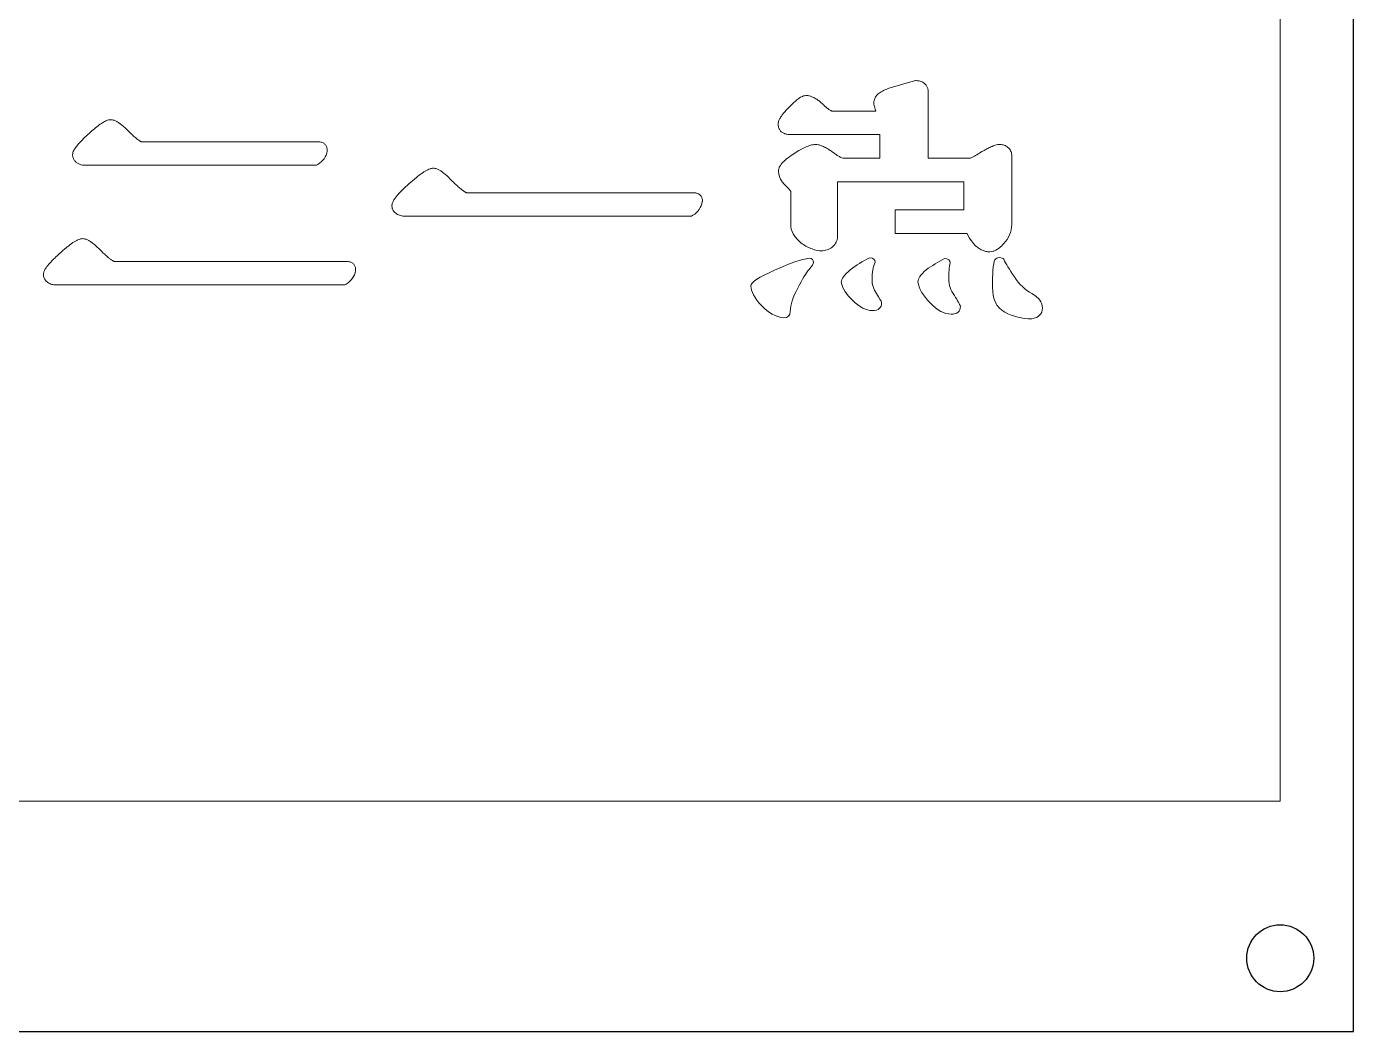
# Model space of a CAD drawing. Header units: millimetres. Extents: x 42 to 169, y 93 to 195.
# Drawn here: x 105.4 to 168.8, y 92.5 to 140.5 of the extents above; entities that cross this region are included whole.
import ezdxf

# ---------------------------------------------------------------- set-up
doc = ezdxf.new("R2010")
doc.units = ezdxf.units.MM
doc.layers.add('Default', color=18, linetype='Continuous', true_color=0x000000)
doc.layers.add('Layer 01', color=18, linetype='Continuous', true_color=0x000000)

msp = doc.modelspace()

# ---------------------------------------------------------------- linework, layer by layer
at = {"layer": 'Default', "color": 18, "lineweight": 5, "true_color": 0x000000}
msp.add_lwpolyline([(45.304, 103.519), (165.304, 103.519), (165.304, 193.519), (45.304, 193.519)], close=True, dxfattribs=at)
at = {"layer": 'Layer 01', "color": 12, "lineweight": 5, "true_color": 0xc80000}
for p, q in [((143.879, 136.487), (145.992, 136.487)), ((110.902, 135.017), (119.359, 135.017)), ((126.435, 132.585), (137.282, 132.585)), ((109.594, 129.302), (120.716, 129.302))]:
    msp.add_line(p, q, dxfattribs=at)
at = {"layer": 'Layer 01'}
msp.add_lwpolyline([(41.804, 92.519), (168.804, 92.519), (168.804, 194.519), (41.804, 194.519)], close=True, dxfattribs=at)
at = {"layer": 'Layer 01', "color": 12, "lineweight": 5, "true_color": 0xc80000}
for points in [[(146.666, 137.594), (146.671, 137.595), (147.874, 137.939), (147.912, 137.939)], [(142.639, 137.228), (142.651, 137.229), (142.663, 137.229)], [(148.492, 137.363), (148.492, 134.229), (150.51, 134.229)], [(143.454, 136.81), (143.456, 136.808), (143.458, 136.806)], [(141.315, 135.865), (141.315, 135.891), (141.32, 135.916)], [(144.404, 134.229), (146.172, 134.229), (146.172, 135.369), (141.862, 135.369)], [(119.775, 134.615), (119.775, 134.594), (119.771, 134.572)], [(143.052, 134.889), (143.07, 134.892), (143.088, 134.892)], [(143.901, 134.542), (143.903, 134.54), (143.906, 134.538)], [(151.001, 134.517), (151.005, 134.519), (151.008, 134.521)], [(151.884, 134.891), (151.901, 134.892), (151.919, 134.891)], [(119.325, 133.939), (119.258, 133.898), (108.107, 133.898), (108.075, 133.906)], [(152.48, 134.396), (152.482, 134.38), (152.482, 131.076), (152.482, 131.071)], [(141.333, 133.576), (141.331, 133.591), (141.331, 133.606)], [(141.662, 132.927), (141.655, 132.933), (141.648, 132.94)], [(141.922, 130.966), (141.92, 130.984), (141.92, 132.647)], [(150.346, 130.631), (146.908, 130.631), (146.908, 131.766), (150.195, 131.766), (150.195, 133.11), (144.158, 133.11), (144.158, 130.485), (144.157, 130.474)], [(137.698, 132.2), (137.698, 132.179), (137.695, 132.159)], [(137.249, 131.508), (137.182, 131.467), (123.409, 131.467), (123.387, 131.47)], [(142.473, 130.144), (142.468, 130.147), (142.463, 130.151)], [(143.455, 129.813), (143.435, 129.81), (143.415, 129.81)], [(151.43, 129.764), (151.421, 129.763), (151.412, 129.763)], [(121.132, 128.9), (121.132, 128.879), (121.128, 128.858)], [(120.682, 128.225), (120.616, 128.183), (106.743, 128.183), (106.72, 128.187)]]:
    msp.add_lwpolyline(points, dxfattribs=at)
at = {"layer": 'Layer 01'}
msp.add_circle((165.304, 96.019), 1.6, dxfattribs=at)
at = {"layer": 'Layer 01', "color": 12, "lineweight": 5, "true_color": 0xc80000}
for points, knots in [([(145.992, 136.487), (145.979, 136.517), (145.967, 136.548), (145.956, 136.579), (145.941, 136.618), (145.928, 136.659), (145.918, 136.699), (145.909, 136.739), (145.901, 136.779), (145.897, 136.82), (145.895, 136.84), (145.894, 136.861), (145.894, 136.881), (145.894, 136.892), (145.894, 136.904), (145.894, 136.915), (145.895, 136.935), (145.898, 136.955), (145.901, 136.975), (145.908, 137.013), (145.92, 137.052), (145.935, 137.088), (145.957, 137.139), (145.987, 137.186), (146.023, 137.228), (146.047, 137.257), (146.074, 137.284), (146.103, 137.309), (146.132, 137.334), (146.163, 137.358), (146.195, 137.379), (146.262, 137.425), (146.334, 137.463), (146.408, 137.496), (146.492, 137.534), (146.579, 137.566), (146.666, 137.594)], [41.112728, 41.112728, 41.112728, 41.112728, 42.112728, 42.112728, 42.112728, 43.112728, 43.112728, 43.112728, 44.112728, 44.112728, 44.112728, 45.112728, 45.112728, 45.112728, 46.112728, 46.112728, 46.112728, 47.112728, 47.112728, 47.112728, 48.112728, 48.112728, 48.112728, 49.112728, 49.112728, 49.112728, 50.112728, 50.112728, 50.112728, 51.112728, 51.112728, 51.112728, 52.112728, 52.112728, 52.112728, 53.112728, 53.112728, 53.112728, 53.112728]), ([(147.912, 137.939), (147.96, 137.939), (148.007, 137.935), (148.054, 137.926), (148.092, 137.919), (148.129, 137.908), (148.165, 137.894), (148.188, 137.885), (148.211, 137.874), (148.232, 137.862), (148.254, 137.849), (148.275, 137.835), (148.295, 137.819), (148.319, 137.801), (148.341, 137.779), (148.361, 137.757), (148.393, 137.719), (148.419, 137.677), (148.439, 137.633), (148.449, 137.611), (148.457, 137.589), (148.464, 137.566), (148.471, 137.544), (148.476, 137.522), (148.48, 137.499), (148.489, 137.454), (148.492, 137.409), (148.492, 137.363)], [56.112728, 56.112728, 56.112728, 56.112728, 57.112728, 57.112728, 57.112728, 58.112728, 58.112728, 58.112728, 59.112728, 59.112728, 59.112728, 60.112728, 60.112728, 60.112728, 61.112728, 61.112728, 61.112728, 62.112728, 62.112728, 62.112728, 63.112728, 63.112728, 63.112728, 64.112728, 64.112728, 64.112728, 65.112728, 65.112728, 65.112728, 65.112728]), ([(141.88, 136.708), (141.945, 136.775), (142.011, 136.841), (142.08, 136.904), (142.138, 136.958), (142.198, 137.009), (142.261, 137.056), (142.316, 137.098), (142.373, 137.136), (142.435, 137.167), (142.465, 137.182), (142.497, 137.195), (142.529, 137.206), (142.565, 137.217), (142.601, 137.225), (142.639, 137.228)], [20, 20, 20, 20, 21, 21, 21, 22, 22, 22, 23, 23, 23, 24, 24, 24, 25, 25, 25, 25]), ([(142.663, 137.229), (142.717, 137.229), (142.77, 137.222), (142.822, 137.209), (142.873, 137.196), (142.923, 137.177), (142.971, 137.155), (143.037, 137.125), (143.1, 137.088), (143.161, 137.047), (143.211, 137.013), (143.259, 136.977), (143.305, 136.939), (143.356, 136.898), (143.405, 136.855), (143.454, 136.81)], [27, 27, 27, 27, 28, 28, 28, 29, 29, 29, 30, 30, 30, 31, 31, 31, 32, 32, 32, 32]), ([(141.32, 135.916), (141.33, 135.967), (141.348, 136.016), (141.369, 136.064), (141.38, 136.088), (141.392, 136.111), (141.405, 136.135), (141.418, 136.159), (141.432, 136.182), (141.447, 136.205), (141.462, 136.229), (141.478, 136.253), (141.495, 136.276), (141.524, 136.317), (141.555, 136.357), (141.588, 136.396), (141.63, 136.448), (141.675, 136.498), (141.722, 136.547), (141.773, 136.602), (141.826, 136.655), (141.88, 136.708)], [13, 13, 13, 13, 14, 14, 14, 15, 15, 15, 16, 16, 16, 17, 17, 17, 18, 18, 18, 19, 19, 19, 20, 20, 20, 20]), ([(143.458, 136.806), (143.497, 136.768), (143.537, 136.731), (143.578, 136.695), (143.613, 136.665), (143.648, 136.635), (143.685, 136.607), (143.722, 136.578), (143.761, 136.551), (143.802, 136.526), (143.819, 136.516), (143.837, 136.506), (143.856, 136.497), (143.864, 136.494), (143.871, 136.49), (143.879, 136.487)], [34, 34, 34, 34, 35, 35, 35, 36, 36, 36, 37, 37, 37, 38, 38, 38, 39, 39, 39, 39]), ([(108.075, 133.906), (108.029, 133.917), (107.984, 133.93), (107.941, 133.948), (107.897, 133.966), (107.854, 133.988), (107.816, 134.015), (107.796, 134.029), (107.776, 134.044), (107.758, 134.06), (107.74, 134.077), (107.722, 134.096), (107.707, 134.115), (107.674, 134.156), (107.649, 134.202), (107.633, 134.251), (107.625, 134.275), (107.619, 134.3), (107.615, 134.325), (107.611, 134.349), (107.609, 134.374), (107.61, 134.398), (107.61, 134.436), (107.616, 134.473), (107.627, 134.509), (107.636, 134.54), (107.648, 134.57), (107.663, 134.6), (107.67, 134.615), (107.679, 134.631), (107.687, 134.646), (107.704, 134.675), (107.722, 134.702), (107.741, 134.73), (107.761, 134.759), (107.783, 134.787), (107.805, 134.815), (107.829, 134.845), (107.854, 134.875), (107.88, 134.905), (107.94, 134.973), (108.002, 135.038), (108.066, 135.102), (108.154, 135.191), (108.246, 135.278), (108.338, 135.363), (108.422, 135.441), (108.508, 135.517), (108.595, 135.592), (108.671, 135.657), (108.748, 135.721), (108.828, 135.783), (108.863, 135.809), (108.898, 135.835), (108.934, 135.861), (108.952, 135.873), (108.97, 135.886), (108.988, 135.898), (109.019, 135.919), (109.05, 135.939), (109.083, 135.958), (109.112, 135.975), (109.143, 135.992), (109.174, 136.007), (109.19, 136.014), (109.206, 136.021), (109.222, 136.028), (109.253, 136.041), (109.285, 136.052), (109.319, 136.06), (109.356, 136.069), (109.394, 136.074), (109.432, 136.074)], [82.914366, 82.914366, 82.914366, 82.914366, 83.914366, 83.914366, 83.914366, 84.914366, 84.914366, 84.914366, 85.914366, 85.914366, 85.914366, 86.914366, 86.914366, 86.914366, 87.914366, 87.914366, 87.914366, 88.914366, 88.914366, 88.914366, 89.914366, 89.914366, 89.914366, 90.914366, 90.914366, 90.914366, 91.914366, 91.914366, 91.914366, 92.914366, 92.914366, 92.914366, 93.914366, 93.914366, 93.914366, 94.914366, 94.914366, 94.914366, 95.914366, 95.914366, 95.914366, 96.914366, 96.914366, 96.914366, 97.914366, 97.914366, 97.914366, 98.914366, 98.914366, 98.914366, 99.914366, 99.914366, 99.914366, 100.914366, 100.914366, 100.914366, 101.914366, 101.914366, 101.914366, 102.914366, 102.914366, 102.914366, 103.914366, 103.914366, 103.914366, 104.914366, 104.914366, 104.914366, 105.914366, 105.914366, 105.914366, 106.914366, 106.914366, 106.914366, 106.914366]), ([(109.432, 136.074), (109.46, 136.074), (109.488, 136.072), (109.516, 136.066), (109.541, 136.062), (109.566, 136.055), (109.59, 136.047), (109.613, 136.039), (109.636, 136.03), (109.658, 136.02), (109.697, 136.001), (109.736, 135.98), (109.772, 135.957), (109.817, 135.929), (109.859, 135.898), (109.9, 135.866), (109.947, 135.83), (109.993, 135.792), (110.037, 135.753), (110.144, 135.66), (110.245, 135.56), (110.344, 135.459)], [46.457183, 46.457183, 46.457183, 46.457183, 47.457183, 47.457183, 47.457183, 48.457183, 48.457183, 48.457183, 49.457183, 49.457183, 49.457183, 50.457183, 50.457183, 50.457183, 51.457183, 51.457183, 51.457183, 52.457183, 52.457183, 52.457183, 53.457183, 53.457183, 53.457183, 53.457183]), ([(141.862, 135.369), (141.82, 135.369), (141.779, 135.371), (141.738, 135.378), (141.717, 135.381), (141.697, 135.385), (141.676, 135.391), (141.655, 135.396), (141.635, 135.403), (141.615, 135.41), (141.573, 135.427), (141.533, 135.449), (141.497, 135.475), (141.475, 135.492), (141.454, 135.511), (141.435, 135.531), (141.404, 135.565), (141.379, 135.604), (141.36, 135.645), (141.345, 135.677), (141.335, 135.71), (141.327, 135.743), (141.319, 135.783), (141.315, 135.824), (141.315, 135.865)], [3, 3, 3, 3, 4, 4, 4, 5, 5, 5, 6, 6, 6, 7, 7, 7, 8, 8, 8, 9, 9, 9, 10, 10, 10, 11, 11, 11, 11]), ([(110.344, 135.459), (110.398, 135.408), (110.451, 135.357), (110.506, 135.308), (110.552, 135.266), (110.599, 135.226), (110.647, 135.187), (110.679, 135.16), (110.712, 135.135), (110.746, 135.11), (110.762, 135.098), (110.779, 135.086), (110.797, 135.074), (110.811, 135.065), (110.825, 135.056), (110.84, 135.047), (110.849, 135.042), (110.859, 135.036), (110.869, 135.031), (110.879, 135.026), (110.89, 135.021), (110.902, 135.017)], [53.457183, 53.457183, 53.457183, 53.457183, 54.457183, 54.457183, 54.457183, 55.457183, 55.457183, 55.457183, 56.457183, 56.457183, 56.457183, 57.457183, 57.457183, 57.457183, 58.457183, 58.457183, 58.457183, 59.457183, 59.457183, 59.457183, 60.457183, 60.457183, 60.457183, 60.457183]), ([(119.359, 135.017), (119.396, 135.017), (119.433, 135.013), (119.469, 135.005), (119.496, 134.999), (119.522, 134.991), (119.548, 134.979), (119.568, 134.971), (119.587, 134.96), (119.606, 134.948), (119.625, 134.935), (119.643, 134.921), (119.659, 134.905), (119.691, 134.874), (119.717, 134.837), (119.736, 134.797), (119.748, 134.773), (119.756, 134.748), (119.763, 134.722), (119.771, 134.687), (119.775, 134.651), (119.775, 134.615)], [68.914366, 68.914366, 68.914366, 68.914366, 69.914366, 69.914366, 69.914366, 70.914366, 70.914366, 70.914366, 71.914366, 71.914366, 71.914366, 72.914366, 72.914366, 72.914366, 73.914366, 73.914366, 73.914366, 74.914366, 74.914366, 74.914366, 75.914366, 75.914366, 75.914366, 75.914366]), ([(141.331, 133.606), (141.331, 133.66), (141.342, 133.714), (141.36, 133.765), (141.369, 133.789), (141.379, 133.812), (141.391, 133.835), (141.412, 133.875), (141.437, 133.913), (141.464, 133.948), (141.496, 133.99), (141.531, 134.029), (141.568, 134.066), (141.608, 134.106), (141.651, 134.144), (141.694, 134.181), (141.797, 134.267), (141.907, 134.345), (142.019, 134.419)], [126.112728, 126.112728, 126.112728, 126.112728, 127.112728, 127.112728, 127.112728, 128.112728, 128.112728, 128.112728, 129.112728, 129.112728, 129.112728, 130.112728, 130.112728, 130.112728, 131.112728, 131.112728, 131.112728, 132.112728, 132.112728, 132.112728, 132.112728]), ([(142.019, 134.419), (142.11, 134.481), (142.203, 134.541), (142.299, 134.597), (142.385, 134.647), (142.472, 134.694), (142.562, 134.736), (142.643, 134.773), (142.726, 134.807), (142.812, 134.834), (142.89, 134.859), (142.97, 134.879), (143.052, 134.889)], [132.112728, 132.112728, 132.112728, 132.112728, 133.112728, 133.112728, 133.112728, 134.112728, 134.112728, 134.112728, 135.112728, 135.112728, 135.112728, 136.112728, 136.112728, 136.112728, 136.112728]), ([(143.088, 134.892), (143.139, 134.892), (143.189, 134.886), (143.238, 134.875), (143.263, 134.87), (143.287, 134.864), (143.311, 134.857), (143.336, 134.849), (143.36, 134.841), (143.384, 134.832), (143.452, 134.807), (143.517, 134.776), (143.581, 134.742), (143.634, 134.714), (143.686, 134.684), (143.736, 134.652), (143.792, 134.617), (143.847, 134.58), (143.901, 134.542)], [138.112728, 138.112728, 138.112728, 138.112728, 139.112728, 139.112728, 139.112728, 140.112728, 140.112728, 140.112728, 141.112728, 141.112728, 141.112728, 142.112728, 142.112728, 142.112728, 143.112728, 143.112728, 143.112728, 144.112728, 144.112728, 144.112728, 144.112728]), ([(143.906, 134.538), (143.954, 134.503), (144.002, 134.468), (144.051, 134.434), (144.092, 134.405), (144.134, 134.377), (144.177, 134.35), (144.221, 134.322), (144.266, 134.295), (144.313, 134.27), (144.342, 134.255), (144.373, 134.24), (144.404, 134.229)], [146.112728, 146.112728, 146.112728, 146.112728, 147.112728, 147.112728, 147.112728, 148.112728, 148.112728, 148.112728, 149.112728, 149.112728, 149.112728, 150.112728, 150.112728, 150.112728, 150.112728]), ([(151.008, 134.521), (151.072, 134.559), (151.137, 134.597), (151.202, 134.634), (151.261, 134.666), (151.32, 134.697), (151.379, 134.727), (151.449, 134.761), (151.519, 134.792), (151.592, 134.82), (151.64, 134.838), (151.688, 134.854), (151.738, 134.867), (151.786, 134.879), (151.834, 134.888), (151.884, 134.891)], [70.112728, 70.112728, 70.112728, 70.112728, 71.112728, 71.112728, 71.112728, 72.112728, 72.112728, 72.112728, 73.112728, 73.112728, 73.112728, 74.112728, 74.112728, 74.112728, 75.112728, 75.112728, 75.112728, 75.112728]), ([(151.919, 134.891), (151.986, 134.887), (152.053, 134.876), (152.117, 134.854), (152.184, 134.831), (152.246, 134.796), (152.299, 134.751), (152.352, 134.705), (152.395, 134.648), (152.425, 134.586), (152.454, 134.526), (152.472, 134.461), (152.48, 134.396)], [77.112728, 77.112728, 77.112728, 77.112728, 78.112728, 78.112728, 78.112728, 79.112728, 79.112728, 79.112728, 80.112728, 80.112728, 80.112728, 81.112728, 81.112728, 81.112728, 81.112728]), ([(123.674, 133.006), (123.791, 133.11), (123.91, 133.212), (124.033, 133.311), (124.084, 133.353), (124.136, 133.393), (124.188, 133.433), (124.234, 133.468), (124.281, 133.502), (124.329, 133.535), (124.371, 133.564), (124.413, 133.592), (124.457, 133.619), (124.495, 133.642), (124.535, 133.664), (124.576, 133.684), (124.615, 133.702), (124.654, 133.719), (124.695, 133.731), (124.717, 133.738), (124.739, 133.743), (124.761, 133.747), (124.786, 133.751), (124.812, 133.754), (124.837, 133.754)], [105.694624, 105.694624, 105.694624, 105.694624, 106.694624, 106.694624, 106.694624, 107.694624, 107.694624, 107.694624, 108.694624, 108.694624, 108.694624, 109.694624, 109.694624, 109.694624, 110.694624, 110.694624, 110.694624, 111.694624, 111.694624, 111.694624, 112.694624, 112.694624, 112.694624, 113.694624, 113.694624, 113.694624, 113.694624]), ([(124.837, 133.754), (124.867, 133.754), (124.897, 133.751), (124.926, 133.745), (124.952, 133.74), (124.978, 133.733), (125.004, 133.724), (125.028, 133.715), (125.052, 133.705), (125.075, 133.694), (125.117, 133.674), (125.158, 133.651), (125.197, 133.625), (125.245, 133.595), (125.29, 133.561), (125.335, 133.526), (125.386, 133.486), (125.435, 133.444), (125.483, 133.401), (125.599, 133.297), (125.709, 133.187), (125.816, 133.074)], [49.847312, 49.847312, 49.847312, 49.847312, 50.847312, 50.847312, 50.847312, 51.847312, 51.847312, 51.847312, 52.847312, 52.847312, 52.847312, 53.847312, 53.847312, 53.847312, 54.847312, 54.847312, 54.847312, 55.847312, 55.847312, 55.847312, 56.847312, 56.847312, 56.847312, 56.847312]), ([(123.387, 131.47), (123.317, 131.481), (123.249, 131.498), (123.185, 131.525), (123.152, 131.538), (123.12, 131.554), (123.09, 131.573), (123.059, 131.592), (123.029, 131.615), (123.003, 131.641), (122.976, 131.668), (122.951, 131.698), (122.932, 131.73), (122.921, 131.747), (122.912, 131.764), (122.905, 131.782), (122.897, 131.799), (122.891, 131.817), (122.885, 131.836), (122.875, 131.871), (122.869, 131.908), (122.868, 131.945), (122.867, 131.961), (122.868, 131.977), (122.869, 131.992), (122.87, 132.006), (122.872, 132.02), (122.874, 132.033), (122.878, 132.058), (122.885, 132.082), (122.894, 132.106), (122.902, 132.129), (122.911, 132.151), (122.921, 132.172), (122.934, 132.198), (122.949, 132.224), (122.964, 132.25), (122.991, 132.292), (123.021, 132.333), (123.052, 132.373), (123.087, 132.419), (123.124, 132.463), (123.163, 132.505), (123.207, 132.555), (123.252, 132.603), (123.299, 132.65), (123.419, 132.773), (123.545, 132.891), (123.674, 133.006)], [89.694624, 89.694624, 89.694624, 89.694624, 90.694624, 90.694624, 90.694624, 91.694624, 91.694624, 91.694624, 92.694624, 92.694624, 92.694624, 93.694624, 93.694624, 93.694624, 94.694624, 94.694624, 94.694624, 95.694624, 95.694624, 95.694624, 96.694624, 96.694624, 96.694624, 97.694624, 97.694624, 97.694624, 98.694624, 98.694624, 98.694624, 99.694624, 99.694624, 99.694624, 100.694624, 100.694624, 100.694624, 101.694624, 101.694624, 101.694624, 102.694624, 102.694624, 102.694624, 103.694624, 103.694624, 103.694624, 104.694624, 104.694624, 104.694624, 105.694624, 105.694624, 105.694624, 105.694624]), ([(125.816, 133.074), (125.875, 133.017), (125.935, 132.961), (125.996, 132.907), (126.046, 132.861), (126.098, 132.816), (126.151, 132.773), (126.187, 132.744), (126.223, 132.715), (126.261, 132.688), (126.279, 132.675), (126.298, 132.662), (126.317, 132.649), (126.333, 132.639), (126.349, 132.629), (126.365, 132.619), (126.376, 132.613), (126.387, 132.607), (126.398, 132.601), (126.41, 132.595), (126.422, 132.59), (126.435, 132.585)], [56.847312, 56.847312, 56.847312, 56.847312, 57.847312, 57.847312, 57.847312, 58.847312, 58.847312, 58.847312, 59.847312, 59.847312, 59.847312, 60.847312, 60.847312, 60.847312, 61.847312, 61.847312, 61.847312, 62.847312, 62.847312, 62.847312, 63.847312, 63.847312, 63.847312, 63.847312]), ([(137.282, 132.585), (137.311, 132.585), (137.34, 132.584), (137.369, 132.579), (137.384, 132.577), (137.399, 132.573), (137.414, 132.569), (137.43, 132.565), (137.446, 132.56), (137.461, 132.554), (137.494, 132.541), (137.526, 132.524), (137.554, 132.502), (137.572, 132.489), (137.589, 132.474), (137.604, 132.457), (137.629, 132.43), (137.649, 132.399), (137.664, 132.365), (137.675, 132.341), (137.684, 132.315), (137.689, 132.289), (137.696, 132.26), (137.698, 132.23), (137.698, 132.2)], [74.694624, 74.694624, 74.694624, 74.694624, 75.694624, 75.694624, 75.694624, 76.694624, 76.694624, 76.694624, 77.694624, 77.694624, 77.694624, 78.694624, 78.694624, 78.694624, 79.694624, 79.694624, 79.694624, 80.694624, 80.694624, 80.694624, 81.694624, 81.694624, 81.694624, 82.694624, 82.694624, 82.694624, 82.694624]), ([(106.975, 129.673), (107.085, 129.773), (107.197, 129.871), (107.313, 129.965), (107.361, 130.005), (107.41, 130.044), (107.46, 130.082), (107.504, 130.116), (107.549, 130.149), (107.595, 130.181), (107.635, 130.208), (107.676, 130.235), (107.718, 130.261), (107.755, 130.284), (107.794, 130.305), (107.834, 130.324), (107.872, 130.342), (107.911, 130.358), (107.952, 130.37), (107.973, 130.376), (107.995, 130.381), (108.017, 130.385), (108.041, 130.389), (108.066, 130.391), (108.091, 130.391)], [106.243931, 106.243931, 106.243931, 106.243931, 107.243931, 107.243931, 107.243931, 108.243931, 108.243931, 108.243931, 109.243931, 109.243931, 109.243931, 110.243931, 110.243931, 110.243931, 111.243931, 111.243931, 111.243931, 112.243931, 112.243931, 112.243931, 113.243931, 113.243931, 113.243931, 114.243931, 114.243931, 114.243931, 114.243931]), ([(108.091, 130.391), (108.12, 130.391), (108.148, 130.388), (108.176, 130.383), (108.202, 130.378), (108.227, 130.371), (108.251, 130.362), (108.274, 130.355), (108.297, 130.345), (108.319, 130.335), (108.359, 130.316), (108.398, 130.294), (108.435, 130.27), (108.48, 130.242), (108.523, 130.211), (108.565, 130.178), (108.612, 130.141), (108.659, 130.102), (108.704, 130.062), (108.814, 129.966), (108.918, 129.864), (109.02, 129.76)], [50.121966, 50.121966, 50.121966, 50.121966, 51.121966, 51.121966, 51.121966, 52.121966, 52.121966, 52.121966, 53.121966, 53.121966, 53.121966, 54.121966, 54.121966, 54.121966, 55.121966, 55.121966, 55.121966, 56.121966, 56.121966, 56.121966, 57.121966, 57.121966, 57.121966, 57.121966]), ([(144.157, 130.474), (144.15, 130.389), (144.129, 130.304), (144.092, 130.227), (144.056, 130.148), (144.003, 130.077), (143.938, 130.018), (143.873, 129.96), (143.796, 129.914), (143.715, 129.881), (143.632, 129.847), (143.544, 129.826), (143.455, 129.813)], [105.112728, 105.112728, 105.112728, 105.112728, 106.112728, 106.112728, 106.112728, 107.112728, 107.112728, 107.112728, 108.112728, 108.112728, 108.112728, 109.112728, 109.112728, 109.112728, 109.112728]), ([(151.412, 129.763), (151.354, 129.763), (151.296, 129.769), (151.239, 129.781), (151.182, 129.794), (151.126, 129.812), (151.073, 129.835), (151.001, 129.866), (150.934, 129.907), (150.872, 129.953), (150.824, 129.989), (150.779, 130.028), (150.736, 130.07), (150.692, 130.114), (150.651, 130.161), (150.612, 130.21)], [92.112728, 92.112728, 92.112728, 92.112728, 93.112728, 93.112728, 93.112728, 94.112728, 94.112728, 94.112728, 95.112728, 95.112728, 95.112728, 96.112728, 96.112728, 96.112728, 97.112728, 97.112728, 97.112728, 97.112728]), ([(152.104, 130.166), (152.039, 130.087), (151.967, 130.014), (151.886, 129.95), (151.834, 129.91), (151.779, 129.873), (151.719, 129.844), (151.675, 129.822), (151.628, 129.803), (151.579, 129.789), (151.531, 129.776), (151.481, 129.767), (151.43, 129.764)], [86.112728, 86.112728, 86.112728, 86.112728, 87.112728, 87.112728, 87.112728, 88.112728, 88.112728, 88.112728, 89.112728, 89.112728, 89.112728, 90.112728, 90.112728, 90.112728, 90.112728]), ([(106.72, 128.187), (106.686, 128.193), (106.653, 128.2), (106.62, 128.209), (106.587, 128.218), (106.555, 128.229), (106.524, 128.243), (106.492, 128.257), (106.461, 128.273), (106.432, 128.292), (106.402, 128.312), (106.374, 128.334), (106.349, 128.36), (106.323, 128.387), (106.3, 128.416), (106.281, 128.448), (106.262, 128.48), (106.247, 128.515), (106.237, 128.55), (106.227, 128.585), (106.222, 128.62), (106.22, 128.656), (106.219, 128.672), (106.219, 128.687), (106.22, 128.703), (106.221, 128.716), (106.223, 128.73), (106.225, 128.743), (106.229, 128.767), (106.235, 128.791), (106.243, 128.814), (106.251, 128.835), (106.259, 128.856), (106.269, 128.876), (106.28, 128.9), (106.293, 128.923), (106.306, 128.945), (106.33, 128.985), (106.357, 129.024), (106.385, 129.061), (106.417, 129.103), (106.451, 129.144), (106.486, 129.184), (106.526, 129.23), (106.567, 129.275), (106.609, 129.319), (106.657, 129.369), (106.706, 129.418), (106.756, 129.467), (106.828, 129.537), (106.901, 129.606), (106.975, 129.673)], [89.243931, 89.243931, 89.243931, 89.243931, 90.243931, 90.243931, 90.243931, 91.243931, 91.243931, 91.243931, 92.243931, 92.243931, 92.243931, 93.243931, 93.243931, 93.243931, 94.243931, 94.243931, 94.243931, 95.243931, 95.243931, 95.243931, 96.243931, 96.243931, 96.243931, 97.243931, 97.243931, 97.243931, 98.243931, 98.243931, 98.243931, 99.243931, 99.243931, 99.243931, 100.243931, 100.243931, 100.243931, 101.243931, 101.243931, 101.243931, 102.243931, 102.243931, 102.243931, 103.243931, 103.243931, 103.243931, 104.243931, 104.243931, 104.243931, 105.243931, 105.243931, 105.243931, 106.243931, 106.243931, 106.243931, 106.243931]), ([(109.02, 129.76), (109.075, 129.707), (109.13, 129.655), (109.187, 129.604), (109.234, 129.561), (109.282, 129.519), (109.332, 129.479), (109.365, 129.451), (109.399, 129.425), (109.434, 129.399), (109.451, 129.386), (109.468, 129.374), (109.486, 129.362), (109.501, 129.352), (109.515, 129.343), (109.531, 129.334), (109.54, 129.328), (109.55, 129.322), (109.56, 129.317), (109.571, 129.312), (109.583, 129.306), (109.594, 129.302)], [57.121966, 57.121966, 57.121966, 57.121966, 58.121966, 58.121966, 58.121966, 59.121966, 59.121966, 59.121966, 60.121966, 60.121966, 60.121966, 61.121966, 61.121966, 61.121966, 62.121966, 62.121966, 62.121966, 63.121966, 63.121966, 63.121966, 64.121966, 64.121966, 64.121966, 64.121966]), ([(140.014, 128.127), (140.024, 128.306), (140.401, 128.558), (141.142, 128.885), (141.883, 129.221), (142.439, 129.411), (142.81, 129.453)], [9, 9, 9, 9, 10, 10, 10, 11, 11, 11, 11]), ([(142.81, 129.453), (142.941, 129.453), (143.006, 129.384), (143.006, 129.248), (143.006, 129.195), (142.935, 129.085), (142.794, 128.916), (142.652, 128.748), (142.472, 128.453), (142.254, 128.032), (142.025, 127.601), (141.905, 127.227), (141.894, 126.911)], [2, 2, 2, 2, 3, 3, 3, 4, 4, 4, 5, 5, 5, 6, 6, 6, 6]), ([(120.716, 129.302), (120.753, 129.302), (120.79, 129.298), (120.827, 129.29), (120.853, 129.284), (120.88, 129.276), (120.905, 129.265), (120.925, 129.256), (120.945, 129.245), (120.963, 129.233), (120.982, 129.22), (121, 129.206), (121.017, 129.19), (121.049, 129.159), (121.075, 129.123), (121.094, 129.083), (121.105, 129.058), (121.114, 129.033), (121.12, 129.007), (121.128, 128.972), (121.132, 128.936), (121.132, 128.9)], [75.243931, 75.243931, 75.243931, 75.243931, 76.243931, 76.243931, 76.243931, 77.243931, 77.243931, 77.243931, 78.243931, 78.243931, 78.243931, 79.243931, 79.243931, 79.243931, 80.243931, 80.243931, 80.243931, 81.243931, 81.243931, 81.243931, 82.243931, 82.243931, 82.243931, 82.243931]), ([(145.95, 129.263), (145.852, 129.053), (145.803, 128.779), (145.803, 128.443), (145.803, 128.211), (145.874, 127.985), (146.015, 127.764)], [9, 9, 9, 9, 10, 10, 10, 11, 11, 11, 11]), ([(149.531, 129.232), (149.488, 129.032), (149.466, 128.774), (149.466, 128.458), (149.466, 128.185), (149.559, 127.922), (149.744, 127.669)], [2, 2, 2, 2, 3, 3, 3, 4, 4, 4, 4]), ([(153.44, 126.564), (152.971, 126.564), (152.541, 126.669), (152.148, 126.88), (151.756, 127.09), (151.559, 127.49), (151.559, 128.079), (151.559, 128.343), (151.565, 128.606), (151.576, 128.869)], [6, 6, 6, 6, 7, 7, 7, 8, 8, 8, 9, 9, 9, 9]), ([(141.584, 126.611), (141.213, 126.643), (140.858, 126.838), (140.521, 127.195), (140.183, 127.564), (140.014, 127.874), (140.014, 128.127)], [7, 7, 7, 7, 8, 8, 8, 9, 9, 9, 9]), ([(150.022, 127.164), (150.022, 126.911), (149.875, 126.785), (149.581, 126.785), (149.253, 126.785), (148.921, 126.964), (148.583, 127.322), (148.234, 127.68), (148.038, 128.016), (147.994, 128.332)], [5, 5, 5, 5, 6, 6, 6, 7, 7, 7, 8, 8, 8, 8]), ([(152.606, 128.569), (152.835, 128.211), (153.113, 127.943), (153.44, 127.764), (153.778, 127.585), (153.947, 127.353), (153.947, 127.069)], [3, 3, 3, 3, 4, 4, 4, 5, 5, 5, 5]), ([(146.261, 127.337), (146.261, 127.085), (146.114, 126.959), (145.819, 126.959), (145.514, 126.959), (145.203, 127.116), (144.887, 127.432)], [12, 12, 12, 12, 13, 13, 13, 14, 14, 14, 14])]:
    msp.add_open_spline(points, degree=3, knots=knots, dxfattribs=at)
for points in [[(119.771, 134.572), (119.749, 134.443), (119.698, 134.319), (119.621, 134.211)], [(150.51, 134.229), (150.669, 134.312), (150.833, 134.408), (151.001, 134.517)], [(119.621, 134.211), (119.544, 134.104), (119.443, 134.013), (119.325, 133.939)], [(141.436, 133.237), (141.382, 133.343), (141.347, 133.458), (141.333, 133.576)], [(141.648, 132.94), (141.561, 133.031), (141.489, 133.13), (141.436, 133.237)], [(141.92, 132.647), (141.861, 132.731), (141.775, 132.825), (141.662, 132.927)], [(137.695, 132.159), (137.673, 132.026), (137.624, 131.898), (137.547, 131.787)], [(137.547, 131.787), (137.47, 131.676), (137.368, 131.583), (137.249, 131.508)], [(142.099, 130.523), (142.006, 130.659), (141.944, 130.81), (141.922, 130.966)], [(150.612, 130.21), (150.505, 130.338), (150.415, 130.481), (150.346, 130.631)], [(152.482, 131.071), (152.476, 130.893), (152.442, 130.724), (152.377, 130.569)], [(142.463, 130.151), (142.315, 130.264), (142.192, 130.387), (142.099, 130.523)], [(142.936, 129.898), (142.779, 129.955), (142.625, 130.038), (142.473, 130.144)], [(152.377, 130.569), (152.314, 130.418), (152.221, 130.282), (152.104, 130.166)], [(143.415, 129.81), (143.255, 129.81), (143.094, 129.841), (142.936, 129.898)], [(144.756, 128.9), (145.04, 129.121), (145.35, 129.311), (145.688, 129.469)], [(145.688, 129.469), (145.863, 129.469), (145.95, 129.4), (145.95, 129.263)], [(148.387, 128.9), (148.659, 129.1), (148.954, 129.279), (149.27, 129.437)], [(149.27, 129.437), (149.444, 129.437), (149.531, 129.369), (149.531, 129.232)], [(151.576, 128.869), (151.597, 129.121), (151.63, 129.29), (151.674, 129.374)], [(151.674, 129.374), (151.728, 129.448), (151.794, 129.484), (151.87, 129.484)], [(151.87, 129.484), (151.99, 129.484), (152.066, 129.458), (152.099, 129.406)], [(152.099, 129.406), (152.197, 129.195), (152.366, 128.916), (152.606, 128.569)], [(121.128, 128.858), (121.106, 128.728), (121.055, 128.604), (120.978, 128.497)], [(144.331, 128.316), (144.331, 128.464), (144.473, 128.658), (144.756, 128.9)], [(147.994, 128.332), (147.994, 128.479), (148.125, 128.669), (148.387, 128.9)], [(120.978, 128.497), (120.901, 128.389), (120.8, 128.298), (120.682, 128.225)], [(144.887, 127.432), (144.56, 127.737), (144.375, 128.032), (144.331, 128.316)], [(146.015, 127.764), (146.157, 127.553), (146.239, 127.411), (146.261, 127.337)], [(149.744, 127.669), (149.897, 127.416), (149.989, 127.248), (150.022, 127.164)], [(141.894, 126.911), (141.894, 126.711), (141.791, 126.611), (141.584, 126.611)], [(153.947, 127.069), (153.936, 126.785), (153.767, 126.617), (153.44, 126.564)]]:
    msp.add_open_spline(points, degree=3, dxfattribs=at)

doc.saveas('drawing.dxf')
